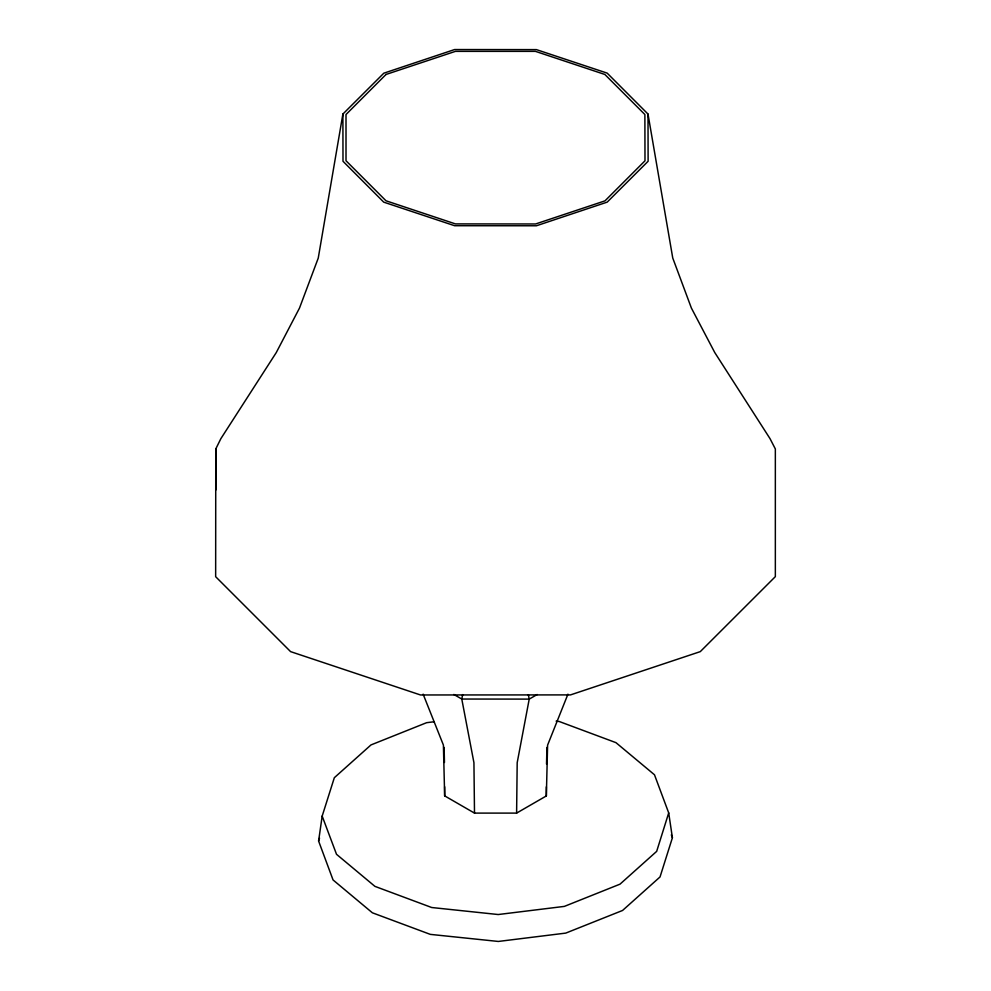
<?xml version="1.0" encoding="UTF-8"?>
<svg xmlns="http://www.w3.org/2000/svg" width="991" height="991" viewBox="0 0 991 991"><rect width="100%" height="100%" fill="white"/><g stroke="black" fill="none" stroke-linecap="round" stroke-linejoin="round"><path stroke-width="1.49" d="M215.765 448.96L215.654 576.7L290.598 651.632L420.494 694.964L570.506 694.902L700.278 651.632L775.346 576.638L775.346 448.96L770.032 438.666L714.746 352.523L691.384 308.052L672.753 258.032L648.003 114.052L607.173 73.123L536.391 49.612L454.609 49.55L383.827 73.185L342.886 114.052L318.247 258.106L299.505 308.052L276.254 352.598L220.857 438.666L215.765 448.96L215.765 490.087M423.132 694.158L443.398 745.059L444.662 795.872L474.503 813.103L516.608 813.103L517.191 762.686L529.219 699.113L528.327 694.654M546.524 764.061L546.933 747.4M516.608 813.103L546.338 795.934L547.602 745.121L567.942 694.171M556.149 721.163L559.172 721.485L615.968 742.655L654.481 774.776L668.702 812.905L672.406 837.742L660.031 876.948L622.559 910.469L565.762 933.101L498.337 941.45L430.317 934.377L372.381 912.798L333.05 879.946L318.594 841.012L322.174 816.101L334.326 777.712L370.993 744.922L426.625 722.687L434.306 721.733M462.673 694.592L461.781 699.039L473.933 762.686L474.503 813.103M668.702 812.905L656.674 851.368L620.007 884.158L564.375 906.393L498.213 914.532L431.717 907.521L374.92 886.363L336.519 854.304L322.174 816.101M318.594 841.012L319.511 838.113M537.184 694.518L529.219 699.113L461.781 699.039L453.841 694.456M671.328 834.856L672.406 837.742M444.117 747.363L444.464 762.488M648.003 114.052L648.114 161.273L607.173 202.139L536.391 225.775L454.609 225.713L383.715 202.139L342.997 161.273L342.886 114.052M546.338 786.829L546.338 795.934M444.662 786.755L444.662 795.872M386.019 74.461L346.008 114.522L346.008 160.74L386.019 200.801L455.426 223.904L535.574 223.978L604.981 200.863L644.992 160.802L644.881 114.522L604.857 74.461L535.462 51.359L455.426 51.359L386.019 74.461"/></g></svg>
